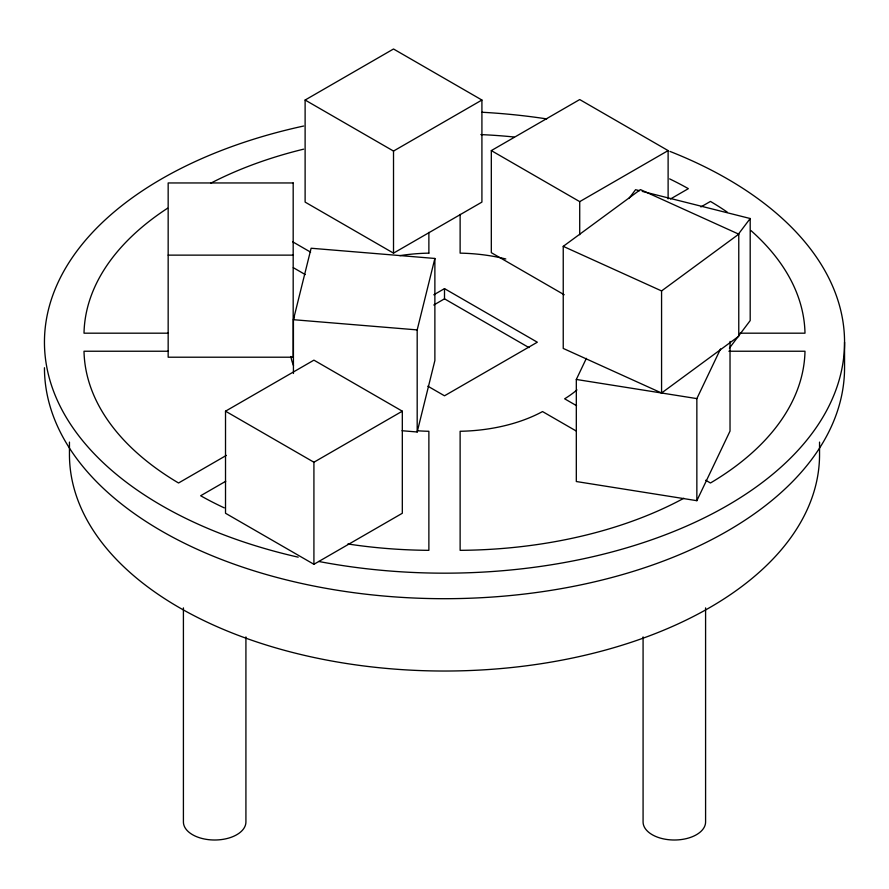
<?xml version="1.0" encoding="UTF-8"?>
<svg xmlns="http://www.w3.org/2000/svg" width="889" height="889" viewBox="0 0 889 889"><rect width="100%" height="100%" fill="white"/><g stroke="black" fill="none" stroke-linecap="round" stroke-linejoin="round"><path stroke-width="1.33" d="M293.426 373.491L293.426 319.696L311.117 248.242L434.877 258.455L434.877 360.534L417.185 431.987L402.061 430.732M417.185 431.987L417.185 329.908L434.877 258.455M730.025 341.432L730.025 431.098L696.854 500.685L576.316 481.527L576.316 379.459L586.384 358.334M696.854 500.685L696.854 398.605L720.546 348.899M628.912 198.525L635.568 189.701L639.569 190.713M738.548 233.951L750.194 218.516L642.225 191.379M729.402 348.166L750.194 320.585L750.194 218.516M563.237 246.353L640.436 189.59L738.77 234.163L738.77 336.231L661.572 393.005L563.237 348.432L563.237 246.353L661.572 290.925L738.77 234.163M305.116 100.035L393.516 48.995L481.916 100.035L481.916 202.103L393.516 253.143L305.116 202.103L305.116 100.035L393.516 151.063L481.916 100.035M564.193 294.748L491.317 252.676L491.317 150.597L579.717 99.557L668.117 150.597L668.117 198.88M491.317 150.597L579.717 201.636L668.117 150.597M225.517 411.185L313.917 360.145L402.317 411.185L402.317 513.264L313.917 564.293L225.517 513.264L225.517 411.185L313.917 462.224L402.317 411.185M433.788 294.804L444.5 288.625L537.323 342.209L444.5 395.794L427.842 386.182M433.788 305.016L444.5 298.826L528.988 347.61M226.362 455.39L178.545 482.994A332.375 191.902 0 0 1 84.01 351.233L168.443 351.233M670.428 199.014L688.353 188.657A332.375 191.902 0 0 0 669.639 178.889M225.75 481.26L200.647 495.751A332.375 191.902 0 0 0 224.261 507.863M700.888 206.937L710.455 201.425A332.375 191.902 0 0 1 727.291 212.16M168.165 255.132L293.181 255.132M168.443 333.186L84.01 333.186A332.375 191.902 0 0 1 167.577 208.226M739.937 333.186L804.99 333.186A332.375 191.902 0 0 0 750.916 230.54M728.869 351.233L804.99 351.233A332.375 191.902 0 0 1 710.455 482.994L705.677 480.238M293.426 319.696L417.185 329.908M576.316 379.459L696.854 398.605M292.681 241.797L310.605 252.154M576.583 405.706L564.637 398.805A126.194 72.865 0 0 0 576.961 389.927M293.292 267.667L305.238 274.568M576.005 430.887L542.534 411.563A126.194 72.865 0 0 1 460.124 431.276L460.124 550.335A332.375 191.902 0 0 0 683.819 498.262M844.55 342.209L844.55 367.724A400.05 230.962 0 0 1 444.5 598.697A400.05 230.962 0 0 1 44.45 367.724M819.547 442.1L819.547 454.49A375.047 216.527 0 0 1 444.5 671.028A375.047 216.527 0 0 1 69.453 454.49L69.453 442.1M705.588 607.898L705.588 821.958A31.248 18.047 0 0 1 674.34 840.005A31.248 18.047 0 0 1 643.08 821.958L643.08 636.902M661.572 290.925L661.572 393.005M579.717 201.636L579.717 234.74M460.124 214.382L460.124 253.143A126.194 72.865 0 0 1 505.808 258.988M444.5 288.625L444.5 298.826M428.876 232.373L428.876 253.143M393.516 151.063L393.516 253.143M313.917 462.224L313.917 564.293M245.92 636.902L245.92 821.958A31.248 18.047 0 0 1 214.66 840.005A31.248 18.047 0 0 1 183.412 821.958L183.412 607.898M669.962 151.419A400.05 230.962 0 0 1 803.111 444.578A400.05 230.962 0 0 1 318.773 561.47M298.193 557.17A400.05 230.962 0 0 1 44.461 340.52A400.05 230.962 0 0 1 303.649 126.027M482.071 112.258A400.05 230.962 0 0 1 546.702 118.904M480.838 134.595A332.375 191.902 0 0 1 513.986 136.995M210.982 183.078A332.375 191.902 0 0 1 303.616 149.163M399.839 255.643A126.194 72.865 0 0 1 428.876 253.143M293.503 318.851A126.194 72.865 0 0 1 294.492 316.584M293.503 365.568A126.194 72.865 0 0 1 290.847 356.478M347.877 543.968A332.375 191.902 0 0 0 428.876 550.335L428.876 431.276A126.194 72.865 0 0 1 417.763 430.787M293.181 182.956L168.165 182.956L168.165 357.211L293.181 357.211L293.181 182.956"/></g></svg>
